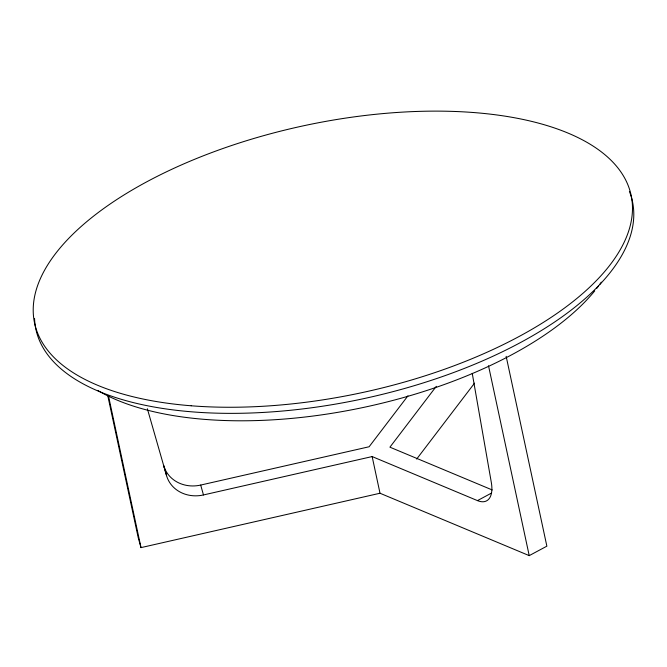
<?xml version="1.0" encoding="UTF-8"?>
<svg xmlns="http://www.w3.org/2000/svg" width="667" height="667" viewBox="0 0 667 667"><rect width="100%" height="100%" fill="white"/><g stroke="black" fill="none" stroke-linecap="round" stroke-linejoin="round"><path stroke-width="1" d="M407.962 395.806L369.118 446.757L200.692 485.067A32.108 28.698 -15.7 0 1 163.807 465.824L166.575 475.696A32.108 28.698 -15.7 0 0 203.468 494.947L372.153 456.57L477.464 500.609L491.571 493.038M436.285 386.343L389.92 447.173L492.229 489.953M416.65 459.079L474.537 383.158M107.762 395.606L138.236 537.735L141.004 547.615L380.007 493.238L529.223 555.628L546.865 546.173L506.161 356.328M147.365 408.771L166.575 475.696M200.692 485.067L203.468 494.947M488.519 365.783L529.223 555.628M372.153 456.57L380.007 493.238M108.579 396.348L141.004 547.615M472.244 373.353L491.312 482.408A32.108 15.549 61.8 0 1 477.464 500.609M629.398 191.412A305.044 136.585 -12.1 0 1 362.248 398.958A305.044 136.585 -12.1 0 1 34.551 318.442M601.342 282.158A285.835 127.989 -12.1 0 1 599.641 284.534M598.474 286.118A285.835 127.989 -12.1 0 1 596.648 288.503M594.747 290.879A285.835 127.989 -12.1 0 1 356.078 408.954A285.835 127.989 -12.1 0 1 97.674 390.387M191.162 405.778A305.044 136.585 -12.1 0 0 632.341 204.01A305.044 136.585 -12.1 0 0 175.037 167.792A305.044 136.585 -12.1 0 0 191.162 405.778"/></g></svg>
